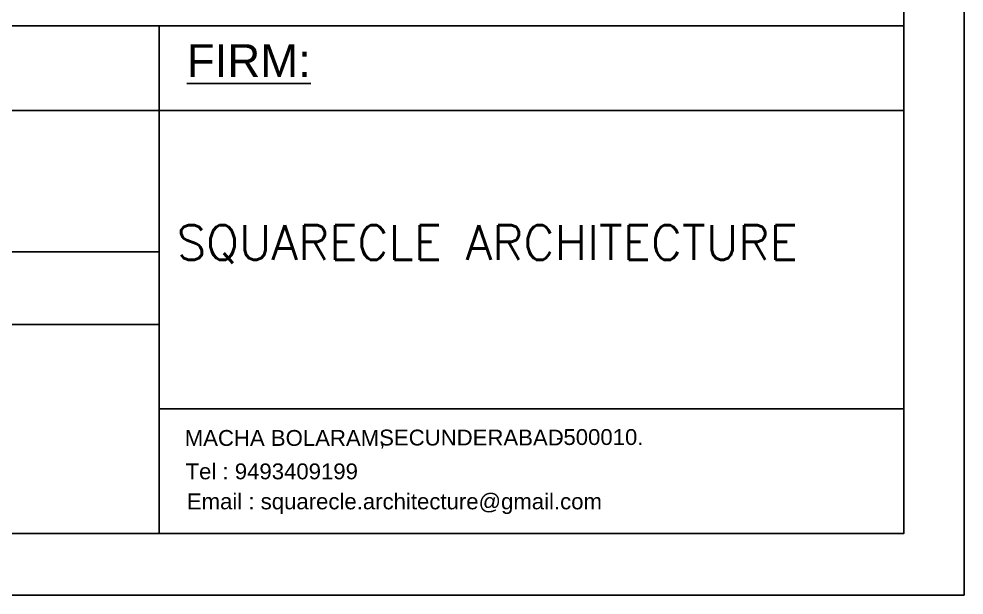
# Model space of a CAD drawing. Header units: metres. Extents: x 251860 to 269438, y 1966787 to 1972367.
# Drawn here: x 268234 to 269077, y 1968819 to 1969333 of the extents above; entities that cross this region are included whole.
import ezdxf

# ---------------------------------------------------------------- set-up
doc = ezdxf.new("R2010")
doc.units = ezdxf.units.M
doc.header["$MEASUREMENT"] = 0
doc.layers.add('PDF3_PDF_INDEX', color=1, linetype='CONTINUOUS')
doc.styles.add('s2', font='swissl.ttf')
doc.styles.get("Standard").update_dxf_attribs({"font": 'txt_____.ttf', "height": 2.5})

msp = doc.modelspace()

# ---------------------------------------------------------------- linework, layer by layer
at = {"layer": 'PDF3_PDF_INDEX', "color": 7, "lineweight": 25}
for p, q in [((266154.75271, 1969326.75605), (269023.60717, 1969326.75605)), ((268359.35112, 1969326.75605), (268359.35112, 1968873.79951)), ((267518.46808, 1969251.26329), (269023.60717, 1969251.26329)), ((267896.07469, 1969125.19265), (268359.35112, 1969125.19265)), ((267896.07469, 1969060.21655), (268359.35112, 1969060.21655)), ((268359.35112, 1968984.95299), (269023.60717, 1968984.95299))]:
    msp.add_line(p, q, dxfattribs=at)
for points in [[(266099.94468, 1970924.54587), (269077.49634, 1970924.54587), (269077.49634, 1968818.99148), (266099.94468, 1968818.99148)], [(266154.29328, 1970876.69763), (269023.14774, 1970876.69763), (269023.60717, 1968873.79951), (266154.75271, 1968873.79951)]]:
    msp.add_lwpolyline(points, close=True, dxfattribs=at)

# ---------------------------------------------------------------- texts
at = {"layer": 'PDF3_PDF_INDEX', "color": 7, "lineweight": 25, "style": 's2'}
for s, height, p in [('%%UFIRM:', 29.114503, (268384.12281, 1969281.15514)), ('MACHA BOLARAM,', 14.1418968, (268382.29687, 1968952.05986)), ('SECUNDERABAD', 14.1418968, (268555.72715, 1968952.40769)), ('-500010.', 14.141897, (268713.51844, 1968952.86039)), ('Tel : 9493409199', 14.1418968, (268383.03393, 1968922.23923)), ('Email : squarecle.architecture@gmail.com', 14.1418968, (268384.19472, 1968895.4769))]:
    msp.add_text(s, height=height, dxfattribs=at).set_placement(p)
at = {"layer": 'PDF3_PDF_INDEX', "color": 7, "lineweight": 25, "insert": (268375.00893, 1969148.74192), "char_height": 30.8539857, "attachment_point": 1}
msp.add_mtext_dynamic_manual_height_columns('SQUARECLE ARCHITECTURE', width=1036.0229174, gutter_width=6.46486, heights=[222.98475], dxfattribs=at)

doc.saveas('drawing.dxf')
